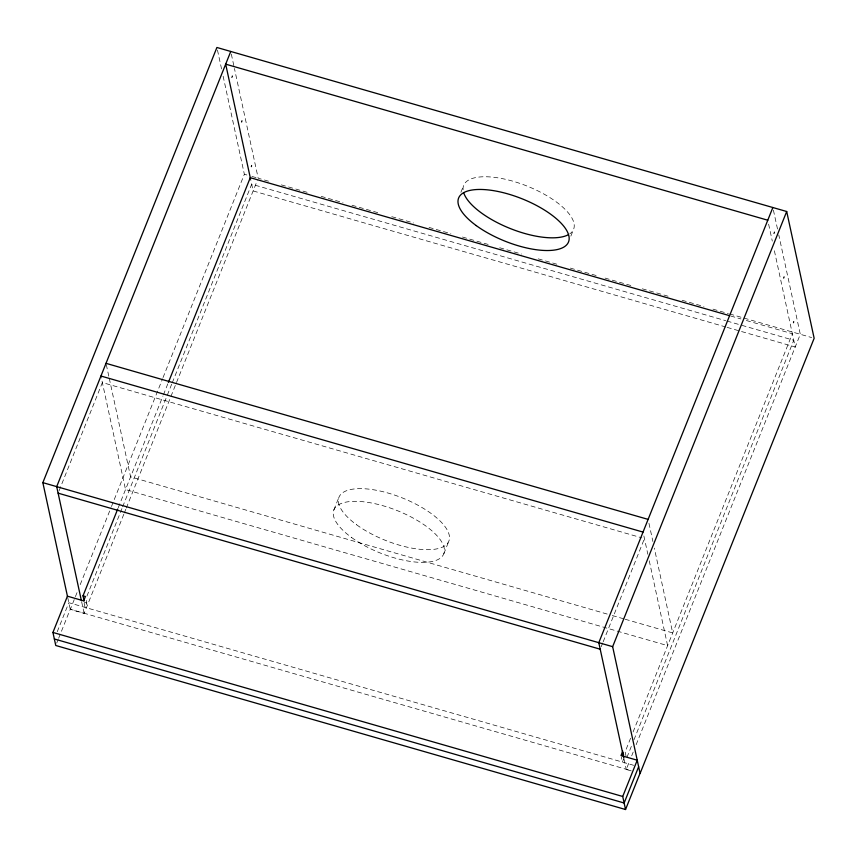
<?xml version="1.0" encoding="UTF-8"?>
<svg xmlns="http://www.w3.org/2000/svg" width="857" height="857" viewBox="0 0 857 857"><rect width="100%" height="100%" fill="white"/><g stroke="black" fill="none" stroke-linecap="round" stroke-linejoin="round"><path stroke-width="0.64" stroke-dasharray="4.29 3.21" d="M59.112 490.675L102.347 382.554L641.872 537.864M57.248 631.716L68.849 602.707L633.655 765.301M56.723 643.071L58.18 639.451M58.662 638.24L70.263 609.231L631.052 770.668M123.826 514.221L84.147 613.398L70.306 609.413L77.248 592.058M80.215 584.624L110.96 507.751M111.464 506.508L162.541 378.815M163.034 377.573L244.352 174.25L222.852 74.923M118.255 507.719L162.926 396.063M163.419 394.82L167.886 383.647M86.921 596.14L122.155 508.04M122.647 506.808L166.815 396.384M167.308 395.141L171.775 383.968M172.278 382.736L251.679 184.212L725.686 320.668M86.246 600.414L86.814 603.028L85.068 607.377L83.654 600.853M124.319 512.979L125.808 509.262M126.3 508.019L170.436 397.68M170.929 396.437L257.282 180.538M333.855 509.947L338.933 497.253M460.895 192.311L463.669 185.391M443.819 553.761L448.886 541.067M570.858 236.114L573.633 229.194M601.196 646.724L602.696 642.996M603.189 641.754L644.443 538.603M630.581 738.22L625.117 751.868L626.531 758.391L631.995 744.744M633.066 732.017L792.361 333.748L746.115 320.432M624.164 757.717L622.418 762.066L621.293 756.849M633.976 739.784L793.775 340.272L741.101 325.114M631.288 770.904L626.242 769.457L629.713 760.78M631.705 755.82L633.184 752.103M636.162 744.658L800.299 334.294L778.788 234.968M244.352 174.25L246.87 174.978M251.915 176.424L256.95 177.87M268.487 181.191L258.203 178.235L234.432 68.453M281.332 184.887L308.306 192.654M321.15 196.36L342.993 202.638M351.981 205.23L378.955 212.997M391.799 216.692L413.642 222.981M429.057 227.416L450.889 233.704M462.459 237.035L488.147 244.427M499.706 247.759L521.549 254.047M538.25 258.857L558.796 264.77M570.355 268.102L598.625 276.233M605.042 278.086L632.016 285.852M642.3 288.809L669.274 296.576M682.118 300.271L703.961 306.56M712.949 309.141L728.364 313.587M729.65 313.951L811.633 337.551M730.7 315.997L740.973 318.954M726.972 321.043L739.816 324.739M725.858 327.01L253.126 190.929L250.833 180.302M727.143 327.385L795.221 346.989L774 248.969M607.184 614.062L130.596 476.867L109.128 377.691M612.316 615.54L623.885 618.872M625.171 619.247L672.691 632.927L654.33 548.105M84.436 602.342L86.814 603.028M773.41 210.136L777.663 229.74M768.622 224.138L772.296 241.128M648.953 523.306L652.916 541.57M643.886 536L647.838 554.265M649.252 560.789L667.614 645.621L125.529 489.561L101.222 377.326M623.982 759.002L626.242 769.457M231.315 54.077L234.154 67.146M217.474 50.092L221.717 69.696M106.3 364.643L108.839 376.384M81.608 601.635L84.147 613.398M67.714 597.479L70.306 609.413M463.091 189.761A59.176 22.839 21.8 0 1 528.662 186.708A59.176 22.839 21.8 0 1 569.841 233.8M231.744 77.301C232.697 78.651 232.708 72.866 231.744 77.301M241.428 122.037C242.381 123.387 242.392 117.613 241.428 122.037M251.122 166.783C252.076 168.133 252.044 162.434 251.122 166.783M773.839 233.35C774.792 234.7 774.782 229.012 773.839 233.35M783.523 278.097C784.476 279.436 784.466 273.758 783.523 278.097M793.218 322.843C794.16 324.171 794.182 318.472 793.218 322.843M356.587 524.763A59.176 22.839 21.8 0 0 448.254 542.352A59.176 22.839 21.8 0 0 376.887 490.365A59.176 22.839 21.8 0 0 356.587 524.763M351.509 537.457A59.176 22.839 21.8 0 0 443.176 555.047A59.176 22.839 21.8 0 0 371.809 503.048A59.176 22.839 21.8 0 0 351.509 537.457"/><path stroke-width="1.29" d="M67.467 596.343L42.85 482.641L216.907 47.478L786.694 211.508L814.15 338.279L640.093 773.442L612.648 646.671L786.694 211.508M230.758 51.463L56.701 486.626L81.319 600.328M640.05 773.26L625.546 809.522L55.759 645.492L52.93 632.445L67.435 596.183L83.654 600.853L85.4 596.493L83.022 595.819L117.763 508.962M168.379 382.415L250.265 177.688L729.414 315.622M772.853 207.523L598.797 642.686L623.703 757.695M622.75 751.182L621.004 755.542L637.233 760.213L622.728 796.474L625.546 809.522M638.647 766.736L624.142 802.998L54.345 638.968M767.776 220.217L225.68 64.157L250.587 179.167M106.011 363.336L648.106 519.385M100.933 376.03L643.029 532.079M42.85 482.641L612.648 646.671M58.115 493.161L600.211 649.21M52.93 632.445L622.728 796.474M623.028 752.489L623.596 755.103M83.022 595.819L84.157 601.036M568.373 234.7A59.176 22.839 21.8 0 1 510.365 228.573A59.176 22.839 21.8 0 1 463.798 193.039M476.246 225.595A59.176 22.839 21.8 0 0 567.923 243.174A59.176 22.839 21.8 0 0 496.546 191.186A59.176 22.839 21.8 0 0 476.246 225.595"/></g></svg>
